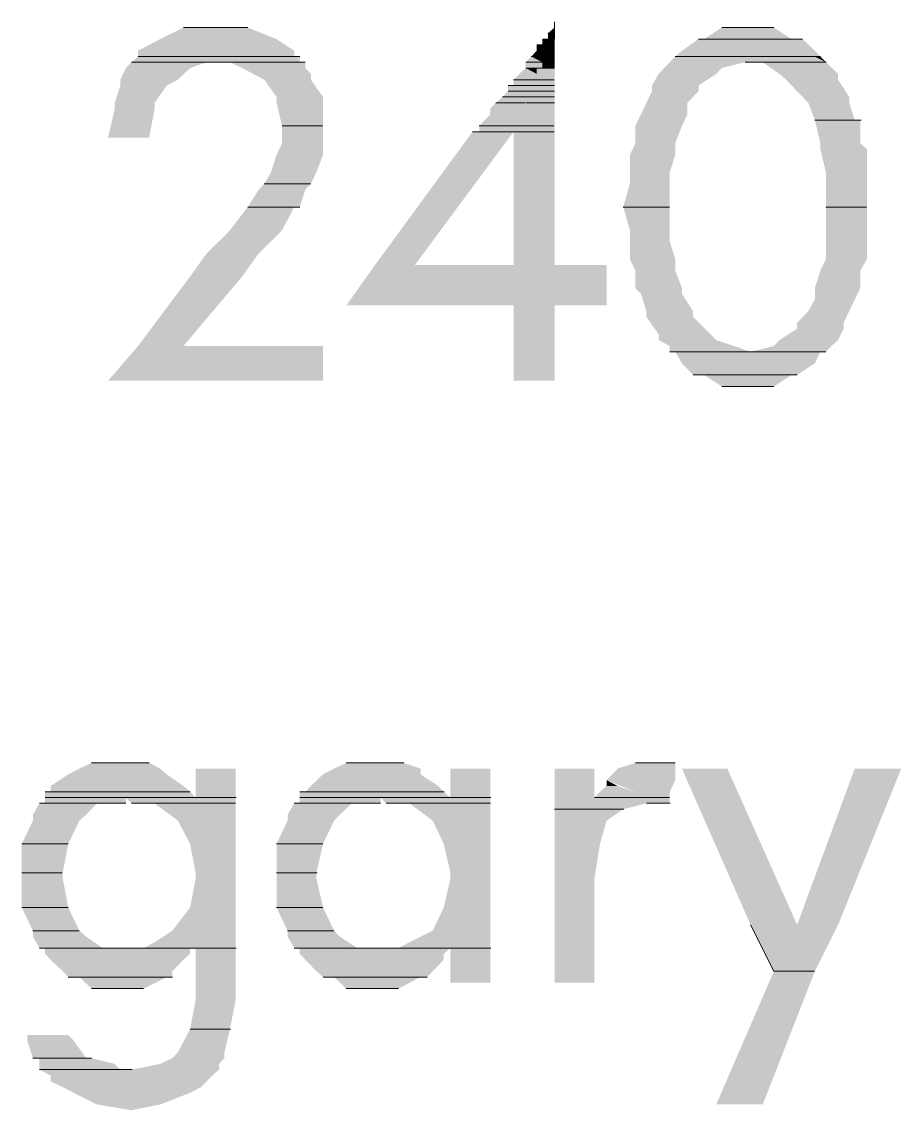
# Model space of a CAD drawing. Header units: inches. Extents: x 0.9 to 46, y 0.8 to 32.4.
# Drawn here: x 44.2242 to 44.4775, y 25.0395 to 25.3529 of the extents above; entities that cross this region are included whole.
import ezdxf

# ---------------------------------------------------------------- set-up
doc = ezdxf.new("R2010")
doc.units = ezdxf.units.IN
doc.header["$MEASUREMENT"] = 0
doc.layers.add('PDF_Geometry', color=7, linetype='Continuous')
doc.layers.add('PDF_Solid Fills', color=7, linetype='Continuous')

msp = doc.modelspace()

# ---------------------------------------------------------------- linework, layer by layer
at = {"layer": 'PDF_Geometry', "lineweight": 20}
for points in [[(44.27905, 25.35119), (44.27076, 25.35119), (44.28926, 25.35119)], [(44.28097, 25.35119), (44.27905, 25.35119), (44.28257, 25.35119)], [(44.27905, 25.35119), (44.28926, 25.35119)], [(44.37764, 25.35119), (44.37764, 25.35286)], [(44.37764, 25.35119), (44.37764, 25.35286)], [(44.37764, 25.34953), (44.37764, 25.3512)], [(44.37764, 25.34953), (44.37764, 25.3512)], [(44.37764, 25.34953), (44.37764, 25.3512)], [(44.42742, 25.35119), (44.42582, 25.35119), (44.44082, 25.35119)], [(44.43093, 25.35119), (44.42742, 25.35119), (44.43571, 25.35119)], [(44.42742, 25.35119), (44.44082, 25.35119)], [(44.43093, 25.35119), (44.43427, 25.35119)], [(44.43093, 25.35119), (44.43571, 25.35119)], [(44.37573, 25.34953), (44.37739, 25.34953)], [(44.37573, 25.34953), (44.37739, 25.34953)], [(44.37573, 25.34953), (44.37739, 25.34953)], [(44.37573, 25.34953), (44.37739, 25.34953)], [(44.37764, 25.34787), (44.37764, 25.34953)], [(44.37764, 25.34787), (44.37764, 25.34953)], [(44.37414, 25.34621), (44.37254, 25.34621), (44.37573, 25.34621)], [(44.37414, 25.34787), (44.37581, 25.34787)], [(44.37414, 25.34787), (44.37581, 25.34787)], [(44.37414, 25.34787), (44.37581, 25.34787)], [(44.37414, 25.34621), (44.37581, 25.34621)], [(44.37573, 25.34787), (44.37739, 25.34787)], [(44.37573, 25.34787), (44.37739, 25.34787)], [(44.37573, 25.34787), (44.37739, 25.34787)], [(44.37573, 25.34787), (44.37739, 25.34787)], [(44.37573, 25.34621), (44.37739, 25.34621)], [(44.37573, 25.34621), (44.37739, 25.34621)], [(44.42072, 25.34787), (44.41912, 25.34787), (44.44911, 25.34787)], [(44.42072, 25.34787), (44.44911, 25.34787)], [(44.25768, 25.34286), (44.25935, 25.34286)], [(44.25768, 25.34286), (44.30268, 25.34286)], [(44.25768, 25.34286), (44.30268, 25.34286)], [(44.25768, 25.34286), (44.30426, 25.34286)], [(44.25768, 25.34286), (44.30426, 25.34286)], [(44.25768, 25.34286), (44.26268, 25.34286)], [(44.25768, 25.34286), (44.26247, 25.34286)], [(44.25768, 25.34286), (44.26435, 25.34286)], [(44.25768, 25.34286), (44.26406, 25.34286)], [(44.25768, 25.34286), (44.26602, 25.34286)], [(44.25768, 25.34286), (44.26597, 25.34286)], [(44.25768, 25.34286), (44.26768, 25.34286)], [(44.25768, 25.34286), (44.26757, 25.34286)], [(44.25927, 25.34286), (44.30426, 25.34286)], [(44.25927, 25.34286), (44.30427, 25.34286)], [(44.26247, 25.34286), (44.30426, 25.34286)], [(44.26247, 25.34286), (44.30413, 25.34286)], [(44.26406, 25.34286), (44.30426, 25.34286)], [(44.26406, 25.34286), (44.30406, 25.34286)], [(44.26597, 25.34286), (44.30426, 25.34286)], [(44.26597, 25.34286), (44.3043, 25.34286)], [(44.37094, 25.34286), (44.37428, 25.34286)], [(44.37094, 25.34286), (44.37428, 25.34286)], [(44.37094, 25.34286), (44.37428, 25.34286)], [(44.37094, 25.34286), (44.37428, 25.34286)], [(44.37094, 25.34286), (44.37428, 25.34286)], [(44.37094, 25.34286), (44.37428, 25.34286)], [(44.37094, 25.34286), (44.37428, 25.34286)], [(44.37094, 25.34286), (44.37428, 25.34286)], [(44.37094, 25.34286), (44.37428, 25.34286)], [(44.37094, 25.34286), (44.37428, 25.34286)], [(44.37414, 25.34286), (44.37746, 25.34286)], [(44.37414, 25.34286), (44.37746, 25.34286)], [(44.37414, 25.34286), (44.37746, 25.34286)], [(44.37414, 25.34286), (44.37746, 25.34286)], [(44.37414, 25.34286), (44.37746, 25.34286)], [(44.37414, 25.34286), (44.37746, 25.34286)], [(44.37414, 25.34286), (44.37746, 25.34286)], [(44.37414, 25.34286), (44.37746, 25.34286)], [(44.37414, 25.34286), (44.37746, 25.34286)], [(44.37414, 25.34286), (44.37746, 25.34286)], [(44.41242, 25.34286), (44.45243, 25.34286)], [(44.41242, 25.34286), (44.45422, 25.34286), (44.45262, 25.34286)], [(44.45262, 25.34286), (44.45429, 25.34286)], [(44.25576, 25.3412), (44.27744, 25.3412)], [(44.25576, 25.3412), (44.28097, 25.3412), (44.27746, 25.3412)], [(44.28097, 25.3412), (44.30586, 25.3412)], [(44.28097, 25.3412), (44.30586, 25.3412)], [(44.36935, 25.3412), (44.37435, 25.3412)], [(44.36935, 25.3412), (44.37435, 25.3412)], [(44.36935, 25.33954), (44.37268, 25.33954)], [(44.36935, 25.33954), (44.37414, 25.33954), (44.37254, 25.33954)], [(44.37414, 25.33954), (44.37254, 25.33954), (44.37764, 25.33954)], [(44.37414, 25.3412), (44.37746, 25.3412)], [(44.37414, 25.3412), (44.37746, 25.3412)], [(44.37414, 25.33954), (44.37746, 25.33954)], [(44.43252, 25.3412), (44.45581, 25.3412)], [(44.43252, 25.3412), (44.45585, 25.3412)], [(44.36584, 25.33619), (44.37251, 25.33619)], [(44.36584, 25.33619), (44.37251, 25.33619)], [(44.36584, 25.33619), (44.37251, 25.33619)], [(44.36584, 25.33619), (44.37251, 25.33619)], [(44.36584, 25.33619), (44.37251, 25.33619)], [(44.36584, 25.33619), (44.37251, 25.33619)], [(44.36584, 25.33619), (44.37251, 25.33619)], [(44.36584, 25.33619), (44.37251, 25.33619)], [(44.37254, 25.33619), (44.37754, 25.33619)], [(44.37254, 25.33619), (44.37754, 25.33619)], [(44.37254, 25.33619), (44.37754, 25.33619)], [(44.37254, 25.33619), (44.37754, 25.33619)], [(44.37254, 25.33619), (44.37754, 25.33619)], [(44.37254, 25.33619), (44.37754, 25.33619)], [(44.37254, 25.33619), (44.37754, 25.33619)], [(44.37254, 25.33619), (44.37754, 25.33619)], [(44.36584, 25.33453), (44.36424, 25.33453), (44.37094, 25.33453)], [(44.36424, 25.33287), (44.37091, 25.33287)], [(44.36424, 25.33287), (44.37091, 25.33287)], [(44.36584, 25.33453), (44.37084, 25.33453)], [(44.37094, 25.33453), (44.37761, 25.33453)], [(44.37094, 25.33453), (44.37761, 25.33453)], [(44.37094, 25.33287), (44.37761, 25.33287)], [(44.37094, 25.33287), (44.37761, 25.33287)], [(44.36073, 25.32956), (44.36907, 25.32956)], [(44.36073, 25.32956), (44.36907, 25.32956)], [(44.36073, 25.32956), (44.36907, 25.32956)], [(44.36073, 25.32956), (44.36907, 25.32956)], [(44.36073, 25.32956), (44.36907, 25.32956)], [(44.36073, 25.32956), (44.36907, 25.32956)], [(44.36073, 25.32956), (44.36907, 25.32956)], [(44.36073, 25.32956), (44.36907, 25.32956)], [(44.36265, 25.33121), (44.37097, 25.33121)], [(44.36265, 25.33121), (44.37097, 25.33121)], [(44.36265, 25.33121), (44.36932, 25.33121)], [(44.36265, 25.33121), (44.37094, 25.33121), (44.36935, 25.33121)], [(44.37094, 25.33121), (44.36935, 25.33121), (44.37764, 25.33121)], [(44.36935, 25.32956), (44.37767, 25.32956)], [(44.36935, 25.32956), (44.37767, 25.32956)], [(44.36935, 25.32956), (44.37767, 25.32956)], [(44.36935, 25.32956), (44.37767, 25.32956)], [(44.36935, 25.32956), (44.37767, 25.32956)], [(44.36935, 25.32956), (44.37767, 25.32956)], [(44.36935, 25.32956), (44.37767, 25.32956)], [(44.36935, 25.32956), (44.37767, 25.32956)], [(44.37094, 25.33121), (44.37761, 25.33121)], [(44.37094, 25.33121), (44.37761, 25.33121)], [(44.37094, 25.33121), (44.37761, 25.33121)], [(44.45262, 25.32455), (44.46596, 25.32455)], [(44.45262, 25.32455), (44.4657, 25.32455)], [(44.29916, 25.32289), (44.31082, 25.32289)], [(44.29916, 25.32289), (44.31082, 25.32289)], [(44.35595, 25.3212), (44.35403, 25.3212), (44.36584, 25.3212)], [(44.35595, 25.32289), (44.36761, 25.32289)], [(44.35595, 25.32289), (44.36761, 25.32289)], [(44.35595, 25.3212), (44.36594, 25.3212)], [(44.36584, 25.3212), (44.3775, 25.3212)], [(44.36584, 25.3212), (44.3775, 25.3212)], [(44.36743, 25.32289), (44.37743, 25.32289)], [(44.36743, 25.32289), (44.37743, 25.32289)], [(44.29405, 25.3062), (44.30739, 25.3062)], [(44.29405, 25.3062), (44.30739, 25.3062)], [(44.28926, 25.29953), (44.3026, 25.29953)], [(44.28926, 25.29953), (44.30426, 25.29953), (44.30267, 25.29953)], [(44.39743, 25.29953), (44.41076, 25.29953)], [(44.39743, 25.29953), (44.41076, 25.29953)], [(44.45581, 25.29953), (44.46748, 25.29953)], [(44.45581, 25.29953), (44.46748, 25.29953)], [(44.41083, 25.25786), (44.41593, 25.25786), (44.41242, 25.25786)], [(44.41083, 25.25786), (44.41582, 25.25786)], [(44.41083, 25.25786), (44.43412, 25.25786), (44.41593, 25.25786)], [(44.41593, 25.25786), (44.41242, 25.25786), (44.45422, 25.25786)], [(44.43412, 25.25786), (44.41593, 25.25786), (44.45422, 25.25786)], [(44.41593, 25.25786), (44.45427, 25.25786)], [(44.43412, 25.25786), (44.45581, 25.25786), (44.45422, 25.25786)], [(44.41753, 25.25119), (44.44592, 25.25119)], [(44.41753, 25.25119), (44.44752, 25.25119), (44.44592, 25.25119)], [(44.42582, 25.24788), (44.43922, 25.24788)], [(44.42582, 25.24788), (44.44082, 25.24788), (44.43922, 25.24788)], [(44.42933, 25.24788), (44.43571, 25.24788)], [(44.42933, 25.24788), (44.43922, 25.24788), (44.43571, 25.24788)], [(44.43252, 25.24788), (44.43586, 25.24788)], [(44.24587, 25.13952), (44.24428, 25.13952), (44.26087, 25.13952)], [(44.24906, 25.13952), (44.24587, 25.13952), (44.25768, 25.13952)], [(44.24587, 25.13952), (44.26087, 25.13952)], [(44.25257, 25.13952), (44.24906, 25.13952), (44.25576, 25.13952)], [(44.24906, 25.13952), (44.25768, 25.13952)], [(44.31926, 25.13952), (44.31766, 25.13952), (44.33425, 25.13952)], [(44.32245, 25.13952), (44.31926, 25.13952), (44.33074, 25.13952)], [(44.31926, 25.13952), (44.33425, 25.13952)], [(44.32596, 25.13952), (44.32245, 25.13952), (44.32915, 25.13952)], [(44.32245, 25.13952), (44.33074, 25.13952)], [(44.40253, 25.13952), (44.40093, 25.13952), (44.41242, 25.13952)], [(44.40764, 25.13952), (44.40253, 25.13952), (44.41083, 25.13952)], [(44.40253, 25.13952), (44.41242, 25.13952)], [(44.23247, 25.1312), (44.23088, 25.1312), (44.27267, 25.1312)], [(44.23088, 25.12954), (44.25422, 25.12954)], [(44.23088, 25.12954), (44.27427, 25.12954), (44.25417, 25.12954)], [(44.23247, 25.1312), (44.27248, 25.1312)], [(44.27427, 25.12954), (44.25417, 25.12954), (44.28576, 25.12954)], [(44.27427, 25.12954), (44.28593, 25.12954)], [(44.30586, 25.1312), (44.30426, 25.1312), (44.34574, 25.1312)], [(44.30426, 25.12954), (44.32759, 25.12954)], [(44.30426, 25.12954), (44.34765, 25.12954), (44.32755, 25.12954)], [(44.30586, 25.1312), (44.34585, 25.1312)], [(44.34765, 25.12954), (44.32755, 25.12954), (44.35914, 25.12954)], [(44.34765, 25.12954), (44.35932, 25.12954)], [(44.38913, 25.12954), (44.40413, 25.12954)], [(44.38913, 25.12954), (44.40413, 25.12954)], [(44.40412, 25.12954), (44.41079, 25.12954)], [(44.40412, 25.12954), (44.41079, 25.12954)], [(44.23088, 25.12788), (44.22928, 25.12788), (44.24587, 25.12788)], [(44.23088, 25.12788), (44.25417, 25.12788), (44.24587, 25.12788)], [(44.25576, 25.12788), (44.28576, 25.12788)], [(44.25576, 25.12788), (44.28576, 25.12788)], [(44.30426, 25.12788), (44.30267, 25.12788), (44.31926, 25.12788)], [(44.30426, 25.12788), (44.32755, 25.12788), (44.31926, 25.12788)], [(44.32915, 25.12788), (44.35914, 25.12788)], [(44.32915, 25.12788), (44.35915, 25.12788)], [(44.37764, 25.12619), (44.39765, 25.12619)], [(44.37764, 25.12619), (44.39743, 25.12619)], [(44.38913, 25.12619), (44.39747, 25.12619)], [(44.40412, 25.12788), (44.41083, 25.12788)], [(44.40412, 25.12788), (44.41079, 25.12788)], [(44.40764, 25.12788), (44.41083, 25.12788)], [(44.40764, 25.12788), (44.41098, 25.12788)], [(44.40923, 25.12788), (44.4109, 25.12788)], [(44.22418, 25.1162), (44.2375, 25.1162)], [(44.22418, 25.1162), (44.2375, 25.1162)], [(44.29756, 25.1162), (44.3109, 25.1162)], [(44.29756, 25.1162), (44.3109, 25.1162)], [(44.22418, 25.10787), (44.23584, 25.10787)], [(44.22418, 25.10787), (44.23584, 25.10787)], [(44.29756, 25.10787), (44.30924, 25.10787)], [(44.29756, 25.10787), (44.30924, 25.10787)], [(44.22418, 25.09789), (44.2375, 25.09789)], [(44.22418, 25.09789), (44.2375, 25.09789)], [(44.29756, 25.09789), (44.3109, 25.09789)], [(44.29756, 25.09789), (44.3109, 25.09789)], [(44.22737, 25.09122), (44.2407, 25.09122)], [(44.22737, 25.09122), (44.2407, 25.09122)], [(44.30075, 25.09122), (44.31409, 25.09122)], [(44.30075, 25.09122), (44.31409, 25.09122)], [(44.43412, 25.09288), (44.44082, 25.07954), (44.44082, 25.07954)], [(44.22928, 25.08621), (44.25257, 25.08621)], [(44.22928, 25.08621), (44.25257, 25.08621)], [(44.23088, 25.08621), (44.25422, 25.08621)], [(44.23088, 25.08621), (44.25417, 25.08621)], [(44.25576, 25.08621), (44.25417, 25.08621), (44.27267, 25.08621)], [(44.25927, 25.08621), (44.25576, 25.08621), (44.27427, 25.08621)], [(44.25576, 25.08621), (44.27244, 25.08621)], [(44.25576, 25.08621), (44.27427, 25.08621), (44.27267, 25.08621)], [(44.25576, 25.08621), (44.27244, 25.08621)], [(44.25927, 25.08621), (44.26927, 25.08621)], [(44.25927, 25.08621), (44.26916, 25.08621)], [(44.25927, 25.08621), (44.27427, 25.08621)], [(44.26757, 25.08621), (44.28576, 25.08621)], [(44.26757, 25.08621), (44.2859, 25.08621)], [(44.26916, 25.08621), (44.28576, 25.08621)], [(44.26916, 25.08621), (44.28583, 25.08621)], [(44.27427, 25.08621), (44.28593, 25.08621)], [(44.27427, 25.08621), (44.28593, 25.08621)], [(44.30267, 25.08621), (44.32755, 25.08621)], [(44.30267, 25.08621), (44.32755, 25.08621)], [(44.32915, 25.08621), (44.32755, 25.08621), (44.34765, 25.08621)], [(44.33266, 25.08621), (44.32915, 25.08621), (44.34765, 25.08621)], [(44.32915, 25.08621), (44.34748, 25.08621)], [(44.33266, 25.08621), (44.34765, 25.08621)], [(44.34095, 25.08621), (44.35914, 25.08621)], [(44.34095, 25.08621), (44.35929, 25.08621)], [(44.44082, 25.07954), (44.45248, 25.07954)], [(44.44082, 25.07954), (44.45248, 25.07954)], [(44.23758, 25.07788), (44.26597, 25.07788)], [(44.23758, 25.07788), (44.26757, 25.07788), (44.26597, 25.07788)], [(44.31096, 25.07788), (44.33904, 25.07788)], [(44.31096, 25.07788), (44.34095, 25.07788), (44.33904, 25.07788)], [(44.24428, 25.07453), (44.25768, 25.07453)], [(44.24428, 25.07453), (44.25927, 25.07453), (44.25768, 25.07453)], [(44.24906, 25.07453), (44.25768, 25.07453), (44.25257, 25.07453)], [(44.31766, 25.07453), (44.33074, 25.07453)], [(44.31766, 25.07453), (44.33266, 25.07453), (44.33074, 25.07453)], [(44.32245, 25.07453), (44.33074, 25.07453), (44.32596, 25.07453)], [(44.27267, 25.06289), (44.28434, 25.06289)], [(44.27267, 25.06289), (44.28434, 25.06289)], [(44.22737, 25.05453), (44.24428, 25.05453)], [(44.22737, 25.05453), (44.24428, 25.05453)], [(44.22928, 25.05121), (44.25594, 25.05121)], [(44.22928, 25.05121), (44.25576, 25.05121)]]:
    msp.add_lwpolyline(points, close=True, dxfattribs=at)
at = {"layer": 'PDF_Solid Fills', "lineweight": 20, "transparency": 33554559}
for points in [[(44.27076, 25.35119), (44.26406, 25.34787), (44.29756, 25.34787)], [(44.27076, 25.35119), (44.28926, 25.35119), (44.29756, 25.34787)], [(44.37764, 25.35119), (44.37573, 25.34953), (44.37764, 25.34953)], [(44.42582, 25.35119), (44.42072, 25.34787), (44.44592, 25.34787)], [(44.42582, 25.35119), (44.44082, 25.35119), (44.44592, 25.34787)], [(44.37573, 25.34953), (44.37573, 25.34787), (44.37764, 25.34787)], [(44.37573, 25.34953), (44.37764, 25.34953), (44.37764, 25.34787)], [(44.26406, 25.34787), (44.25768, 25.34452), (44.30267, 25.34452)], [(44.26406, 25.34787), (44.29756, 25.34787), (44.30267, 25.34452)], [(44.37254, 25.34621), (44.37254, 25.34452), (44.37573, 25.34452)], [(44.37254, 25.34621), (44.37573, 25.34621), (44.37573, 25.34452)], [(44.37414, 25.34787), (44.37414, 25.34621), (44.37573, 25.34621)], [(44.37414, 25.34787), (44.37573, 25.34787), (44.37573, 25.34621)], [(44.37573, 25.34787), (44.37573, 25.34621), (44.37764, 25.34621)], [(44.37573, 25.34787), (44.37764, 25.34787), (44.37764, 25.34621)], [(44.37573, 25.34621), (44.37573, 25.34452), (44.37764, 25.34452)], [(44.37573, 25.34621), (44.37764, 25.34621), (44.37764, 25.34452)], [(44.41912, 25.34787), (44.41434, 25.34452), (44.45262, 25.34452)], [(44.41912, 25.34787), (44.44911, 25.34787), (44.45262, 25.34452)], [(44.25768, 25.34286), (44.25576, 25.3412), (44.28097, 25.3412)], [(44.25768, 25.34452), (44.25768, 25.34286), (44.30267, 25.34286)], [(44.25768, 25.34452), (44.30267, 25.34452), (44.30267, 25.34286)], [(44.25768, 25.34286), (44.26757, 25.34286), (44.28097, 25.3412)], [(44.26757, 25.34286), (44.28097, 25.3412), (44.30426, 25.3412)], [(44.26757, 25.34286), (44.30426, 25.34286), (44.30426, 25.3412)], [(44.37094, 25.34286), (44.36935, 25.3412), (44.37414, 25.3412)], [(44.37254, 25.34452), (44.37094, 25.34286), (44.37414, 25.34286)], [(44.37094, 25.34286), (44.37414, 25.34286), (44.37414, 25.3412)], [(44.37254, 25.34452), (44.37573, 25.34452), (44.37414, 25.34286)], [(44.37573, 25.34452), (44.37414, 25.34286), (44.37764, 25.34286)], [(44.37414, 25.34286), (44.37414, 25.3412), (44.37764, 25.3412)], [(44.37414, 25.34286), (44.37764, 25.34286), (44.37764, 25.3412)], [(44.37573, 25.34452), (44.37764, 25.34452), (44.37764, 25.34286)], [(44.41242, 25.34286), (44.41083, 25.3412), (44.43252, 25.3412)], [(44.41434, 25.34452), (44.41242, 25.34286), (44.45422, 25.34286)], [(44.41242, 25.34286), (44.45262, 25.34286), (44.43252, 25.3412)], [(44.41434, 25.34452), (44.45262, 25.34452), (44.45422, 25.34286)], [(44.45262, 25.34286), (44.43252, 25.3412), (44.45581, 25.3412)], [(44.45262, 25.34286), (44.45422, 25.34286), (44.45581, 25.3412)], [(44.25417, 25.33954), (44.25257, 25.33619), (44.26916, 25.33619)], [(44.25576, 25.3412), (44.25417, 25.33954), (44.27267, 25.33954)], [(44.25417, 25.33954), (44.27267, 25.33954), (44.26916, 25.33619)], [(44.25576, 25.3412), (44.27746, 25.3412), (44.27267, 25.33954)], [(44.28416, 25.3412), (44.28767, 25.33954), (44.30586, 25.33954)], [(44.28416, 25.3412), (44.30586, 25.3412), (44.30586, 25.33954)], [(44.28767, 25.33954), (44.29086, 25.33785), (44.30745, 25.33785)], [(44.28767, 25.33954), (44.30586, 25.33954), (44.30745, 25.33785)], [(44.36935, 25.33954), (44.36743, 25.33785), (44.37254, 25.33785)], [(44.36935, 25.3412), (44.36935, 25.33954), (44.37414, 25.33954)], [(44.36935, 25.3412), (44.37414, 25.3412), (44.37414, 25.33954)], [(44.36935, 25.33954), (44.37254, 25.33954), (44.37254, 25.33785)], [(44.37254, 25.33954), (44.37254, 25.33785), (44.37764, 25.33785)], [(44.37254, 25.33954), (44.37764, 25.33954), (44.37764, 25.33785)], [(44.37414, 25.3412), (44.37414, 25.33954), (44.37764, 25.33954)], [(44.37414, 25.3412), (44.37764, 25.3412), (44.37764, 25.33954)], [(44.40923, 25.33954), (44.40764, 25.33785), (44.42422, 25.33785)], [(44.41083, 25.3412), (44.40923, 25.33954), (44.42582, 25.33954)], [(44.40923, 25.33954), (44.42582, 25.33954), (44.42422, 25.33785)], [(44.41083, 25.3412), (44.43252, 25.3412), (44.42582, 25.33954)], [(44.43763, 25.3412), (44.44241, 25.33785), (44.45932, 25.33785)], [(44.43763, 25.3412), (44.45581, 25.3412), (44.45932, 25.33785)], [(44.25257, 25.33619), (44.25257, 25.33453), (44.26597, 25.33453)], [(44.25257, 25.33619), (44.26916, 25.33619), (44.26597, 25.33453)], [(44.29086, 25.33785), (44.29405, 25.33619), (44.30745, 25.33619)], [(44.29086, 25.33785), (44.30745, 25.33785), (44.30745, 25.33619)], [(44.29405, 25.33619), (44.29756, 25.33121), (44.31096, 25.33121)], [(44.29405, 25.33619), (44.30745, 25.33619), (44.31096, 25.33121)], [(44.36743, 25.33785), (44.36584, 25.33619), (44.37254, 25.33619)], [(44.36584, 25.33619), (44.36584, 25.33453), (44.37094, 25.33453)], [(44.36584, 25.33619), (44.37254, 25.33619), (44.37094, 25.33453)], [(44.36743, 25.33785), (44.37254, 25.33785), (44.37254, 25.33619)], [(44.37254, 25.33619), (44.37094, 25.33453), (44.37764, 25.33453)], [(44.37254, 25.33785), (44.37254, 25.33619), (44.37764, 25.33619)], [(44.37254, 25.33785), (44.37764, 25.33785), (44.37764, 25.33619)], [(44.37254, 25.33619), (44.37764, 25.33619), (44.37764, 25.33453)], [(44.40764, 25.33785), (44.40572, 25.33453), (44.41912, 25.33453)], [(44.40764, 25.33785), (44.42422, 25.33785), (44.41912, 25.33453)], [(44.44241, 25.33785), (44.44433, 25.33619), (44.45932, 25.33619)], [(44.44241, 25.33785), (44.45932, 25.33785), (44.45932, 25.33619)], [(44.44433, 25.33619), (44.44911, 25.33121), (44.46251, 25.33121)], [(44.44433, 25.33619), (44.45932, 25.33619), (44.46251, 25.33121)], [(44.25257, 25.33453), (44.25098, 25.32956), (44.26247, 25.32956)], [(44.25257, 25.33453), (44.26597, 25.33453), (44.26247, 25.32956)], [(44.36424, 25.33287), (44.36265, 25.33121), (44.37094, 25.33121)], [(44.36424, 25.33453), (44.36424, 25.33287), (44.37094, 25.33287)], [(44.36424, 25.33453), (44.37094, 25.33453), (44.37094, 25.33287)], [(44.36424, 25.33287), (44.37094, 25.33287), (44.37094, 25.33121)], [(44.37094, 25.33453), (44.37094, 25.33287), (44.37764, 25.33287)], [(44.37094, 25.33453), (44.37764, 25.33453), (44.37764, 25.33287)], [(44.37094, 25.33287), (44.37094, 25.33121), (44.37764, 25.33121)], [(44.37094, 25.33287), (44.37764, 25.33287), (44.37764, 25.33121)], [(44.40572, 25.33287), (44.40412, 25.32956), (44.41593, 25.32956)], [(44.40572, 25.33453), (44.40572, 25.33287), (44.41912, 25.33287)], [(44.40572, 25.33453), (44.41912, 25.33453), (44.41912, 25.33287)], [(44.40572, 25.33287), (44.41912, 25.33287), (44.41593, 25.32956)], [(44.25098, 25.32956), (44.25098, 25.32786), (44.26247, 25.32786)], [(44.25098, 25.32956), (44.26247, 25.32956), (44.26247, 25.32786)], [(44.29756, 25.33121), (44.29756, 25.32956), (44.31096, 25.32956)], [(44.29756, 25.33121), (44.31096, 25.33121), (44.31096, 25.32956)], [(44.29756, 25.32956), (44.29916, 25.32289), (44.31096, 25.32289)], [(44.29756, 25.32956), (44.31096, 25.32956), (44.31096, 25.32289)], [(44.36073, 25.32956), (44.35914, 25.32786), (44.36935, 25.32786)], [(44.36265, 25.33121), (44.36073, 25.32956), (44.36935, 25.32956)], [(44.36073, 25.32956), (44.36935, 25.32956), (44.36935, 25.32786)], [(44.36265, 25.33121), (44.36935, 25.33121), (44.36935, 25.32956)], [(44.36935, 25.33121), (44.36935, 25.32956), (44.37764, 25.32956)], [(44.36935, 25.33121), (44.37764, 25.33121), (44.37764, 25.32956)], [(44.36935, 25.32956), (44.36935, 25.32786), (44.37764, 25.32786)], [(44.36935, 25.32956), (44.37764, 25.32956), (44.37764, 25.32786)], [(44.40412, 25.32956), (44.40253, 25.32621), (44.41593, 25.32621)], [(44.40412, 25.32956), (44.41593, 25.32956), (44.41593, 25.32621)], [(44.44911, 25.33121), (44.45071, 25.32956), (44.46251, 25.32956)], [(44.44911, 25.33121), (44.46251, 25.33121), (44.46251, 25.32956)], [(44.45071, 25.32956), (44.45262, 25.32455), (44.46411, 25.32455)], [(44.45071, 25.32956), (44.46251, 25.32956), (44.46411, 25.32455)], [(44.25098, 25.32786), (44.24906, 25.31954), (44.26087, 25.31954)], [(44.25098, 25.32786), (44.26247, 25.32786), (44.26087, 25.31954)], [(44.35914, 25.32621), (44.35754, 25.32455), (44.36743, 25.32455)], [(44.35914, 25.32786), (44.35914, 25.32621), (44.36743, 25.32621)], [(44.35914, 25.32786), (44.36935, 25.32786), (44.36743, 25.32621)], [(44.35914, 25.32621), (44.36743, 25.32621), (44.36743, 25.32455)], [(44.36935, 25.32786), (44.36743, 25.32621), (44.37764, 25.32621)], [(44.36743, 25.32621), (44.36743, 25.32455), (44.37764, 25.32455)], [(44.36743, 25.32621), (44.37764, 25.32621), (44.37764, 25.32455)], [(44.36935, 25.32786), (44.37764, 25.32786), (44.37764, 25.32621)], [(44.40253, 25.32621), (44.40093, 25.32289), (44.41434, 25.32289)], [(44.40253, 25.32621), (44.41593, 25.32621), (44.41434, 25.32289)], [(44.35754, 25.32455), (44.35595, 25.32289), (44.36743, 25.32289)], [(44.35754, 25.32455), (44.36743, 25.32455), (44.36743, 25.32289)], [(44.36743, 25.32455), (44.36743, 25.32289), (44.37764, 25.32289)], [(44.36743, 25.32455), (44.37764, 25.32455), (44.37764, 25.32289)], [(44.45262, 25.32455), (44.45422, 25.31788), (44.4657, 25.31788)], [(44.45262, 25.32455), (44.4657, 25.32455), (44.4657, 25.31788)], [(44.29916, 25.32289), (44.29916, 25.31788), (44.31096, 25.31788)], [(44.29916, 25.32289), (44.31096, 25.32289), (44.31096, 25.31788)], [(44.35403, 25.3212), (44.32596, 25.28288), (44.33744, 25.28288)], [(44.35403, 25.3212), (44.36584, 25.3212), (44.33744, 25.28288)], [(44.35595, 25.32289), (44.35595, 25.3212), (44.36584, 25.3212)], [(44.35595, 25.32289), (44.36743, 25.32289), (44.36584, 25.3212)], [(44.36743, 25.32289), (44.36584, 25.3212), (44.37764, 25.3212)], [(44.36584, 25.3212), (44.36584, 25.28288), (44.37764, 25.28288)], [(44.36584, 25.3212), (44.37764, 25.3212), (44.37764, 25.28288)], [(44.36743, 25.32289), (44.37764, 25.32289), (44.37764, 25.3212)], [(44.40093, 25.32289), (44.40093, 25.31788), (44.41242, 25.31788)], [(44.40093, 25.32289), (44.41434, 25.32289), (44.41242, 25.31788)], [(44.29916, 25.31788), (44.29756, 25.31453), (44.31096, 25.31453)], [(44.29916, 25.31788), (44.31096, 25.31788), (44.31096, 25.31453)], [(44.40093, 25.31788), (44.39934, 25.31453), (44.41242, 25.31453)], [(44.40093, 25.31788), (44.41242, 25.31788), (44.41242, 25.31453)], [(44.45422, 25.31788), (44.45422, 25.31622), (44.46762, 25.31622)], [(44.45422, 25.31788), (44.4657, 25.31788), (44.46762, 25.31622)], [(44.29756, 25.31453), (44.29597, 25.30955), (44.30905, 25.30955)], [(44.29756, 25.31453), (44.31096, 25.31453), (44.30905, 25.30955)], [(44.39934, 25.31453), (44.39934, 25.30955), (44.41083, 25.30955)], [(44.39934, 25.31453), (44.41242, 25.31453), (44.41083, 25.30955)], [(44.45422, 25.31622), (44.45581, 25.30955), (44.46762, 25.30955)], [(44.45422, 25.31622), (44.46762, 25.31622), (44.46762, 25.30955)], [(44.29597, 25.30955), (44.29405, 25.3062), (44.30745, 25.3062)], [(44.29597, 25.30955), (44.30905, 25.30955), (44.30745, 25.3062)], [(44.39934, 25.30955), (44.39934, 25.3062), (44.41083, 25.3062)], [(44.39934, 25.30955), (44.41083, 25.30955), (44.41083, 25.3062)], [(44.45581, 25.30955), (44.45581, 25.3062), (44.46762, 25.3062)], [(44.45581, 25.30955), (44.46762, 25.30955), (44.46762, 25.3062)], [(44.29245, 25.30454), (44.28926, 25.29953), (44.30426, 25.29953)], [(44.29405, 25.3062), (44.29245, 25.30454), (44.30586, 25.30454)], [(44.29245, 25.30454), (44.30586, 25.30454), (44.30426, 25.29953)], [(44.29405, 25.3062), (44.30745, 25.3062), (44.30586, 25.30454)], [(44.39934, 25.3062), (44.39743, 25.29953), (44.41083, 25.29953)], [(44.39934, 25.3062), (44.41083, 25.3062), (44.41083, 25.29953)], [(44.45581, 25.3062), (44.45581, 25.29953), (44.46762, 25.29953)], [(44.45581, 25.3062), (44.46762, 25.3062), (44.46762, 25.29953)], [(44.28926, 25.29953), (44.28416, 25.29286), (44.29916, 25.29286)], [(44.28926, 25.29953), (44.30267, 25.29953), (44.29916, 25.29286)], [(44.39743, 25.29953), (44.39934, 25.29286), (44.41083, 25.29286)], [(44.39743, 25.29953), (44.41083, 25.29953), (44.41083, 25.29286)], [(44.45581, 25.29953), (44.45581, 25.29286), (44.46762, 25.29286)], [(44.45581, 25.29953), (44.46762, 25.29953), (44.46762, 25.29286)], [(44.28416, 25.29286), (44.28257, 25.2912), (44.29756, 25.2912)], [(44.28416, 25.29286), (44.29916, 25.29286), (44.29756, 25.2912)], [(44.39934, 25.29286), (44.39934, 25.28955), (44.41083, 25.28955)], [(44.39934, 25.29286), (44.41083, 25.29286), (44.41083, 25.28955)], [(44.45581, 25.29286), (44.45581, 25.28955), (44.46762, 25.28955)], [(44.45581, 25.29286), (44.46762, 25.29286), (44.46762, 25.28955)], [(44.28257, 25.2912), (44.27746, 25.2862), (44.29245, 25.2862)], [(44.28257, 25.2912), (44.29756, 25.2912), (44.29245, 25.2862)], [(44.39934, 25.28955), (44.39934, 25.28454), (44.41242, 25.28454)], [(44.39934, 25.28955), (44.41083, 25.28955), (44.41242, 25.28454)], [(44.45581, 25.28955), (44.45581, 25.28454), (44.46762, 25.28454)], [(44.45581, 25.28955), (44.46762, 25.28955), (44.46762, 25.28454)], [(44.27746, 25.2862), (44.27267, 25.27953), (44.28767, 25.27953)], [(44.27746, 25.2862), (44.29245, 25.2862), (44.28767, 25.27953)], [(44.32596, 25.28288), (44.31766, 25.2712), (44.39264, 25.2712)], [(44.32596, 25.28288), (44.39264, 25.28288), (44.39264, 25.2712)], [(44.39934, 25.28454), (44.40093, 25.28122), (44.41242, 25.28122)], [(44.39934, 25.28454), (44.41242, 25.28454), (44.41242, 25.28122)], [(44.45581, 25.28454), (44.45422, 25.28122), (44.4657, 25.28122)], [(44.45581, 25.28454), (44.46762, 25.28454), (44.4657, 25.28122)], [(44.27267, 25.27953), (44.25768, 25.25952), (44.27076, 25.25952)], [(44.27267, 25.27953), (44.28767, 25.27953), (44.27076, 25.25952)], [(44.40093, 25.28122), (44.40093, 25.27621), (44.41434, 25.27621)], [(44.40093, 25.28122), (44.41242, 25.28122), (44.41434, 25.27621)], [(44.45422, 25.28122), (44.45262, 25.27621), (44.4657, 25.27621)], [(44.45422, 25.28122), (44.4657, 25.28122), (44.4657, 25.27621)], [(44.40093, 25.27621), (44.40253, 25.27455), (44.41434, 25.27455)], [(44.40093, 25.27621), (44.41434, 25.27621), (44.41434, 25.27455)], [(44.45262, 25.27621), (44.45262, 25.27286), (44.46411, 25.27286)], [(44.45262, 25.27621), (44.4657, 25.27621), (44.46411, 25.27286)], [(44.40253, 25.27455), (44.40412, 25.26954), (44.41753, 25.26954)], [(44.40253, 25.27455), (44.41434, 25.27455), (44.41753, 25.26954)], [(44.45262, 25.27286), (44.45071, 25.26954), (44.46251, 25.26954)], [(44.45262, 25.27286), (44.46411, 25.27286), (44.46251, 25.26954)], [(44.36584, 25.2712), (44.36584, 25.24954), (44.37764, 25.24954)], [(44.36584, 25.2712), (44.37764, 25.2712), (44.37764, 25.24954)], [(44.40412, 25.26954), (44.40412, 25.26788), (44.41753, 25.26788)], [(44.40412, 25.26954), (44.41753, 25.26954), (44.41753, 25.26788)], [(44.40412, 25.26788), (44.40764, 25.26287), (44.42263, 25.26287)], [(44.40412, 25.26788), (44.41753, 25.26788), (44.42263, 25.26287)], [(44.45071, 25.26954), (44.44752, 25.26619), (44.46092, 25.26619)], [(44.45071, 25.26954), (44.46251, 25.26954), (44.46092, 25.26619)], [(44.44752, 25.26453), (44.44241, 25.26121), (44.45932, 25.26121)], [(44.44752, 25.26619), (44.44752, 25.26453), (44.46092, 25.26453)], [(44.44752, 25.26619), (44.46092, 25.26619), (44.46092, 25.26453)], [(44.44752, 25.26453), (44.46092, 25.26453), (44.45932, 25.26121)], [(44.40764, 25.26287), (44.40764, 25.26121), (44.42422, 25.26121)], [(44.40764, 25.26287), (44.42263, 25.26287), (44.42422, 25.26121)], [(44.40764, 25.26121), (44.41083, 25.25952), (44.42933, 25.25952)], [(44.40764, 25.26121), (44.42422, 25.26121), (44.42933, 25.25952)], [(44.44241, 25.26121), (44.44082, 25.25952), (44.45741, 25.25952)], [(44.44241, 25.26121), (44.45932, 25.26121), (44.45741, 25.25952)], [(44.25768, 25.25952), (44.24906, 25.24954), (44.31096, 25.24954)], [(44.25768, 25.25952), (44.31096, 25.25952), (44.31096, 25.24954)], [(44.41083, 25.25952), (44.41083, 25.25786), (44.43412, 25.25786)], [(44.41083, 25.25952), (44.42933, 25.25952), (44.43412, 25.25786)], [(44.41242, 25.25786), (44.41434, 25.25455), (44.45262, 25.25455)], [(44.41242, 25.25786), (44.45422, 25.25786), (44.45262, 25.25455)], [(44.44082, 25.25952), (44.43412, 25.25786), (44.45581, 25.25786)], [(44.44082, 25.25952), (44.45741, 25.25952), (44.45581, 25.25786)], [(44.41434, 25.25455), (44.41753, 25.25119), (44.44752, 25.25119)], [(44.41434, 25.25455), (44.45262, 25.25455), (44.44752, 25.25119)], [(44.42072, 25.25119), (44.42582, 25.24788), (44.44082, 25.24788)], [(44.42072, 25.25119), (44.44592, 25.25119), (44.44082, 25.24788)], [(44.24428, 25.13952), (44.24077, 25.13787), (44.26406, 25.13787)], [(44.24428, 25.13952), (44.26087, 25.13952), (44.26406, 25.13787)], [(44.31766, 25.13952), (44.31415, 25.13787), (44.33904, 25.13787)], [(44.31766, 25.13952), (44.33425, 25.13952), (44.33904, 25.13787)], [(44.40093, 25.13952), (44.39583, 25.13787), (44.41242, 25.13787)], [(44.40093, 25.13952), (44.41242, 25.13952), (44.41242, 25.13787)], [(44.23758, 25.13621), (44.23247, 25.13286), (44.27076, 25.13286)], [(44.24077, 25.13787), (44.23758, 25.13621), (44.26597, 25.13621)], [(44.23758, 25.13621), (44.26597, 25.13621), (44.27076, 25.13286)], [(44.24077, 25.13787), (44.26406, 25.13787), (44.26597, 25.13621)], [(44.27427, 25.13787), (44.27427, 25.12954), (44.28576, 25.12954)], [(44.27427, 25.13787), (44.28576, 25.13787), (44.28576, 25.12954)], [(44.31096, 25.13621), (44.30745, 25.13286), (44.34414, 25.13286)], [(44.31415, 25.13787), (44.31096, 25.13621), (44.33904, 25.13621)], [(44.31096, 25.13621), (44.33904, 25.13621), (44.34414, 25.13286)], [(44.31415, 25.13787), (44.33904, 25.13787), (44.33904, 25.13621)], [(44.34765, 25.13787), (44.34765, 25.12954), (44.35914, 25.12954)], [(44.34765, 25.13787), (44.35914, 25.13787), (44.35914, 25.12954)], [(44.37764, 25.13787), (44.37764, 25.12619), (44.38913, 25.12619)], [(44.37764, 25.13787), (44.38913, 25.13787), (44.38913, 25.12619)], [(44.39583, 25.13787), (44.39264, 25.13455), (44.41242, 25.13455)], [(44.39583, 25.13787), (44.41242, 25.13787), (44.41242, 25.13455)], [(44.41434, 25.13787), (44.43412, 25.09288), (44.44752, 25.09288)], [(44.41434, 25.13787), (44.42742, 25.13787), (44.44752, 25.09288)], [(44.46411, 25.13787), (44.44752, 25.09288), (44.45932, 25.09288)], [(44.46411, 25.13787), (44.47751, 25.13787), (44.45932, 25.09288)], [(44.23247, 25.13286), (44.23247, 25.1312), (44.27267, 25.1312)], [(44.23247, 25.13286), (44.27076, 25.13286), (44.27267, 25.1312)], [(44.30745, 25.13286), (44.30586, 25.1312), (44.34574, 25.1312)], [(44.30745, 25.13286), (44.34414, 25.13286), (44.34574, 25.1312)], [(44.39264, 25.13286), (44.39072, 25.1312), (44.40093, 25.1312)], [(44.39264, 25.13455), (44.39264, 25.13286), (44.39583, 25.13286)], [(44.39264, 25.13455), (44.40093, 25.1312), (44.41083, 25.1312)], [(44.39264, 25.13455), (44.41242, 25.13455), (44.41083, 25.1312)], [(44.39264, 25.13286), (44.39583, 25.13286), (44.40093, 25.1312)], [(44.23088, 25.1312), (44.23088, 25.12954), (44.27427, 25.12954)], [(44.23088, 25.1312), (44.27267, 25.1312), (44.27427, 25.12954)], [(44.23088, 25.12954), (44.23088, 25.12788), (44.25417, 25.12788)], [(44.23088, 25.12954), (44.25417, 25.12954), (44.25417, 25.12788)], [(44.25417, 25.12954), (44.25576, 25.12788), (44.28576, 25.12788)], [(44.25417, 25.12954), (44.28576, 25.12954), (44.28576, 25.12788)], [(44.30426, 25.1312), (44.30426, 25.12954), (44.34765, 25.12954)], [(44.30426, 25.1312), (44.34574, 25.1312), (44.34765, 25.12954)], [(44.30426, 25.12954), (44.30426, 25.12788), (44.32755, 25.12788)], [(44.30426, 25.12954), (44.32755, 25.12954), (44.32755, 25.12788)], [(44.32755, 25.12954), (44.32915, 25.12788), (44.35914, 25.12788)], [(44.32755, 25.12954), (44.35914, 25.12954), (44.35914, 25.12788)], [(44.39072, 25.1312), (44.38913, 25.12954), (44.40412, 25.12954)], [(44.38913, 25.12954), (44.38913, 25.12788), (44.40412, 25.12788)], [(44.38913, 25.12954), (44.40412, 25.12954), (44.40412, 25.12788)], [(44.39072, 25.1312), (44.40093, 25.1312), (44.40412, 25.12954)], [(44.40093, 25.1312), (44.40412, 25.12954), (44.41083, 25.12954)], [(44.40093, 25.1312), (44.41083, 25.1312), (44.41083, 25.12954)], [(44.40412, 25.12954), (44.40412, 25.12788), (44.41083, 25.12788)], [(44.40412, 25.12954), (44.41083, 25.12954), (44.41083, 25.12788)], [(44.22928, 25.12788), (44.22737, 25.12456), (44.24268, 25.12456)], [(44.22928, 25.12788), (44.24587, 25.12788), (44.24268, 25.12456)], [(44.26247, 25.12788), (44.26916, 25.12287), (44.28576, 25.12287)], [(44.26247, 25.12788), (44.28576, 25.12788), (44.28576, 25.12287)], [(44.30267, 25.12788), (44.30075, 25.12456), (44.31575, 25.12456)], [(44.30267, 25.12788), (44.31926, 25.12788), (44.31575, 25.12456)], [(44.33585, 25.12788), (44.34255, 25.12287), (44.35914, 25.12287)], [(44.33585, 25.12788), (44.35914, 25.12788), (44.35914, 25.12287)], [(44.37764, 25.12619), (44.37764, 25.12287), (44.39264, 25.12287)], [(44.37764, 25.12619), (44.39743, 25.12619), (44.39264, 25.12287)], [(44.38913, 25.12788), (44.38913, 25.12619), (44.39743, 25.12619)], [(44.38913, 25.12788), (44.40412, 25.12788), (44.39743, 25.12619)], [(44.22737, 25.12287), (44.22418, 25.1162), (44.23758, 25.1162)], [(44.22737, 25.12456), (44.22737, 25.12287), (44.24077, 25.12287)], [(44.22737, 25.12456), (44.24268, 25.12456), (44.24077, 25.12287)], [(44.22737, 25.12287), (44.24077, 25.12287), (44.23758, 25.1162)], [(44.26916, 25.12287), (44.27267, 25.1162), (44.28576, 25.1162)], [(44.26916, 25.12287), (44.28576, 25.12287), (44.28576, 25.1162)], [(44.30075, 25.12287), (44.29756, 25.1162), (44.31096, 25.1162)], [(44.30075, 25.12456), (44.30075, 25.12287), (44.31415, 25.12287)], [(44.30075, 25.12456), (44.31575, 25.12456), (44.31415, 25.12287)], [(44.30075, 25.12287), (44.31415, 25.12287), (44.31096, 25.1162)], [(44.34255, 25.12287), (44.34574, 25.1162), (44.35914, 25.1162)], [(44.34255, 25.12287), (44.35914, 25.12287), (44.35914, 25.1162)], [(44.37764, 25.12287), (44.37764, 25.1162), (44.39072, 25.1162)], [(44.37764, 25.12287), (44.39264, 25.12287), (44.39072, 25.1162)], [(44.22418, 25.1162), (44.22418, 25.10787), (44.23598, 25.10787)], [(44.22418, 25.1162), (44.23758, 25.1162), (44.23598, 25.10787)], [(44.27267, 25.1162), (44.27427, 25.10787), (44.28576, 25.10787)], [(44.27267, 25.1162), (44.28576, 25.1162), (44.28576, 25.10787)], [(44.29756, 25.1162), (44.29756, 25.10787), (44.30905, 25.10787)], [(44.29756, 25.1162), (44.31096, 25.1162), (44.30905, 25.10787)], [(44.34574, 25.1162), (44.34765, 25.10787), (44.35914, 25.10787)], [(44.34574, 25.1162), (44.35914, 25.1162), (44.35914, 25.10787)], [(44.37764, 25.1162), (44.37764, 25.10622), (44.38913, 25.10622)], [(44.37764, 25.1162), (44.39072, 25.1162), (44.38913, 25.10622)], [(44.22418, 25.10787), (44.22418, 25.10622), (44.23598, 25.10622)], [(44.22418, 25.10787), (44.23598, 25.10787), (44.23598, 25.10622)], [(44.27427, 25.10787), (44.27427, 25.10622), (44.28576, 25.10622)], [(44.27427, 25.10787), (44.28576, 25.10787), (44.28576, 25.10622)], [(44.29756, 25.10787), (44.29756, 25.10622), (44.30905, 25.10622)], [(44.29756, 25.10787), (44.30905, 25.10787), (44.30905, 25.10622)], [(44.34765, 25.10787), (44.34765, 25.10622), (44.35914, 25.10622)], [(44.34765, 25.10787), (44.35914, 25.10787), (44.35914, 25.10622)], [(44.22418, 25.10622), (44.22418, 25.09789), (44.23758, 25.09789)], [(44.22418, 25.10622), (44.23598, 25.10622), (44.23758, 25.09789)], [(44.27427, 25.10622), (44.27267, 25.09789), (44.28576, 25.09789)], [(44.27427, 25.10622), (44.28576, 25.10622), (44.28576, 25.09789)], [(44.29756, 25.10622), (44.29756, 25.09789), (44.31096, 25.09789)], [(44.29756, 25.10622), (44.30905, 25.10622), (44.31096, 25.09789)], [(44.34765, 25.10622), (44.34574, 25.09789), (44.35914, 25.09789)], [(44.34765, 25.10622), (44.35914, 25.10622), (44.35914, 25.09789)], [(44.37764, 25.10622), (44.37764, 25.10287), (44.38913, 25.10287)], [(44.37764, 25.10622), (44.38913, 25.10622), (44.38913, 25.10287)], [(44.37764, 25.10287), (44.37764, 25.07622), (44.38913, 25.07622)], [(44.37764, 25.10287), (44.38913, 25.10287), (44.38913, 25.07622)], [(44.22418, 25.09789), (44.22737, 25.09122), (44.24077, 25.09122)], [(44.22418, 25.09789), (44.23758, 25.09789), (44.24077, 25.09122)], [(44.27267, 25.09789), (44.26757, 25.09122), (44.28576, 25.09122)], [(44.27267, 25.09789), (44.28576, 25.09789), (44.28576, 25.09122)], [(44.29756, 25.09789), (44.30075, 25.09122), (44.31415, 25.09122)], [(44.29756, 25.09789), (44.31096, 25.09789), (44.31415, 25.09122)], [(44.34574, 25.09789), (44.34255, 25.09122), (44.35914, 25.09122)], [(44.34574, 25.09789), (44.35914, 25.09789), (44.35914, 25.09122)], [(44.22737, 25.09122), (44.22737, 25.08953), (44.24268, 25.08953)], [(44.22737, 25.09122), (44.24077, 25.09122), (44.24268, 25.08953)], [(44.26757, 25.09122), (44.26247, 25.08787), (44.28576, 25.08787)], [(44.26757, 25.09122), (44.28576, 25.09122), (44.28576, 25.08787)], [(44.30075, 25.09122), (44.30075, 25.08953), (44.31575, 25.08953)], [(44.30075, 25.09122), (44.31415, 25.09122), (44.31575, 25.08953)], [(44.34255, 25.09122), (44.33585, 25.08787), (44.35914, 25.08787)], [(44.34255, 25.09122), (44.35914, 25.09122), (44.35914, 25.08787)], [(44.43412, 25.09288), (44.44752, 25.09288), (44.44082, 25.07954)], [(44.44752, 25.09288), (44.44082, 25.07954), (44.45262, 25.07954)], [(44.44752, 25.09288), (44.45932, 25.09288), (44.45262, 25.07954)], [(44.22737, 25.08953), (44.22928, 25.08621), (44.24747, 25.08621)], [(44.22737, 25.08953), (44.24268, 25.08953), (44.24747, 25.08621)], [(44.30075, 25.08953), (44.30267, 25.08621), (44.32085, 25.08621)], [(44.30075, 25.08953), (44.31575, 25.08953), (44.32085, 25.08621)], [(44.23088, 25.08621), (44.23088, 25.08455), (44.23758, 25.08455)], [(44.23088, 25.08621), (44.25417, 25.08621), (44.23758, 25.08455)], [(44.25417, 25.08621), (44.23758, 25.08455), (44.27267, 25.08455)], [(44.25417, 25.08621), (44.27267, 25.08621), (44.27267, 25.08455)], [(44.26247, 25.08787), (44.25927, 25.08621), (44.26757, 25.08621)], [(44.26247, 25.08787), (44.26757, 25.08621), (44.28576, 25.08621)], [(44.26247, 25.08787), (44.28576, 25.08787), (44.28576, 25.08621)], [(44.27427, 25.08621), (44.27427, 25.07287), (44.28576, 25.07287)], [(44.27427, 25.08621), (44.28576, 25.08621), (44.28576, 25.07287)], [(44.30426, 25.08621), (44.30426, 25.08455), (44.31096, 25.08455)], [(44.30426, 25.08621), (44.32755, 25.08621), (44.31096, 25.08455)], [(44.32755, 25.08621), (44.31096, 25.08455), (44.34574, 25.08455)], [(44.32755, 25.08621), (44.34765, 25.08621), (44.34574, 25.08455)], [(44.33585, 25.08787), (44.33266, 25.08621), (44.34095, 25.08621)], [(44.33585, 25.08787), (44.34095, 25.08621), (44.35914, 25.08621)], [(44.33585, 25.08787), (44.35914, 25.08787), (44.35914, 25.08621)], [(44.34765, 25.08621), (44.34765, 25.07622), (44.35914, 25.07622)], [(44.34765, 25.08621), (44.35914, 25.08621), (44.35914, 25.07622)], [(44.23088, 25.08455), (44.23758, 25.08455), (44.23247, 25.08286)], [(44.23758, 25.08455), (44.23247, 25.08286), (44.27076, 25.08286)], [(44.23247, 25.08286), (44.23598, 25.07954), (44.26757, 25.07954)], [(44.23247, 25.08286), (44.27076, 25.08286), (44.26757, 25.07954)], [(44.23758, 25.08455), (44.27267, 25.08455), (44.27076, 25.08286)], [(44.30426, 25.08455), (44.31096, 25.08455), (44.30586, 25.08286)], [(44.31096, 25.08455), (44.30586, 25.08286), (44.34574, 25.08286)], [(44.30586, 25.08286), (44.30905, 25.07954), (44.34255, 25.07954)], [(44.30586, 25.08286), (44.34574, 25.08286), (44.34255, 25.07954)], [(44.31096, 25.08455), (44.34574, 25.08455), (44.34574, 25.08286)], [(44.23598, 25.07954), (44.23758, 25.07788), (44.26757, 25.07788)], [(44.23598, 25.07954), (44.26757, 25.07954), (44.26757, 25.07788)], [(44.30905, 25.07954), (44.31096, 25.07788), (44.34095, 25.07788)], [(44.30905, 25.07954), (44.34255, 25.07954), (44.34095, 25.07788)], [(44.44082, 25.07954), (44.42422, 25.04119), (44.43763, 25.04119)], [(44.44082, 25.07954), (44.45262, 25.07954), (44.43763, 25.04119)], [(44.24077, 25.07788), (44.24428, 25.07453), (44.25927, 25.07453)], [(44.24077, 25.07788), (44.26597, 25.07788), (44.25927, 25.07453)], [(44.31415, 25.07788), (44.31766, 25.07453), (44.33266, 25.07453)], [(44.31415, 25.07788), (44.33904, 25.07788), (44.33266, 25.07453)], [(44.27427, 25.07287), (44.27427, 25.07122), (44.28576, 25.07122)], [(44.27427, 25.07287), (44.28576, 25.07287), (44.28576, 25.07122)], [(44.27427, 25.07122), (44.27267, 25.06289), (44.28416, 25.06289)], [(44.27427, 25.07122), (44.28576, 25.07122), (44.28416, 25.06289)], [(44.22577, 25.0612), (44.22577, 25.05954), (44.23917, 25.05954)], [(44.22577, 25.0612), (44.23758, 25.0612), (44.23917, 25.05954)], [(44.27267, 25.06289), (44.26916, 25.05622), (44.28257, 25.05622)], [(44.27267, 25.06289), (44.28416, 25.06289), (44.28257, 25.05622)], [(44.22577, 25.05954), (44.22737, 25.05453), (44.24268, 25.05453)], [(44.22577, 25.05954), (44.23917, 25.05954), (44.24268, 25.05453)], [(44.22928, 25.05453), (44.22928, 25.05287), (44.25098, 25.05287)], [(44.22928, 25.05453), (44.24428, 25.05453), (44.25098, 25.05287)], [(44.26757, 25.05453), (44.26406, 25.05287), (44.28097, 25.05287)], [(44.26916, 25.05622), (44.26757, 25.05453), (44.28257, 25.05453)], [(44.26757, 25.05453), (44.28257, 25.05453), (44.28097, 25.05287)], [(44.26916, 25.05622), (44.28257, 25.05622), (44.28257, 25.05453)], [(44.22928, 25.05287), (44.22928, 25.05121), (44.25257, 25.05121)], [(44.22928, 25.05287), (44.25098, 25.05287), (44.25257, 25.05121)], [(44.22928, 25.05121), (44.23247, 25.04955), (44.27905, 25.04955)], [(44.22928, 25.05121), (44.25576, 25.05121), (44.27905, 25.04955)], [(44.26406, 25.05287), (44.25576, 25.05121), (44.28097, 25.05121)], [(44.25576, 25.05121), (44.28097, 25.05121), (44.27905, 25.04955)], [(44.26406, 25.05287), (44.28097, 25.05287), (44.28097, 25.05121)], [(44.23247, 25.04955), (44.23247, 25.04786), (44.27746, 25.04786)], [(44.23247, 25.04955), (44.27905, 25.04955), (44.27746, 25.04786)], [(44.23247, 25.04786), (44.23598, 25.0462), (44.27586, 25.0462)], [(44.23247, 25.04786), (44.27746, 25.04786), (44.27586, 25.0462)], [(44.23598, 25.0462), (44.23917, 25.04454), (44.27267, 25.04454)], [(44.23598, 25.0462), (44.27586, 25.0462), (44.27267, 25.04454)], [(44.23917, 25.04454), (44.24587, 25.04119), (44.26406, 25.04119)], [(44.23917, 25.04454), (44.27267, 25.04454), (44.26406, 25.04119)], [(44.24587, 25.04119), (44.26406, 25.04119), (44.25576, 25.03953)]]:
    msp.add_solid(points, dxfattribs=at)

doc.saveas('drawing.dxf')
